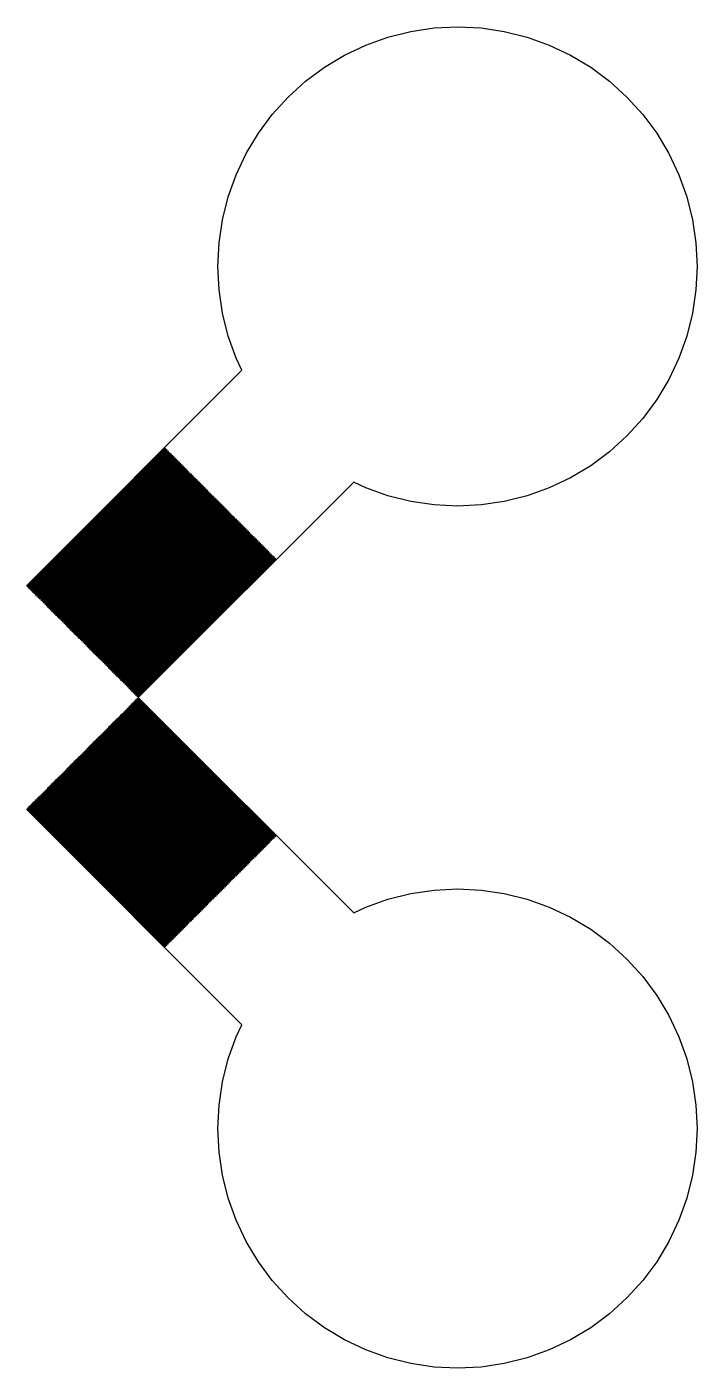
# Model space of a CAD drawing. Extents: x -16 to 132, y -40 to 113.
# Drawn here: x 101.24 to 108.39, y 20.45 to 34.77 of the extents above; entities that cross this region are included whole.
import ezdxf

# ---------------------------------------------------------------- set-up
doc = ezdxf.new("R2010")
doc.units = 0

msp = doc.modelspace()

# ---------------------------------------------------------------- linework, layer by layer
for p, q in [((104.858, 34.5709), (105.094, 34.6554)), ((105.094, 34.6554), (105.337, 34.7164)), ((105.337, 34.7164), (105.586, 34.7532)), ((105.586, 34.7532), (105.836, 34.7655)), ((105.836, 34.7655), (106.087, 34.7532)), ((106.087, 34.7532), (106.335, 34.7164)), ((106.335, 34.7164), (106.578, 34.6554)), ((106.578, 34.6554), (106.815, 34.5709)), ((104.631, 34.4637), (104.858, 34.5709)), ((106.815, 34.5709), (107.041, 34.4637)), ((104.416, 34.3347), (104.631, 34.4637)), ((107.041, 34.4637), (107.257, 34.3347)), ((104.214, 34.1852), (104.416, 34.3347)), ((107.257, 34.3347), (107.458, 34.1852)), ((104.028, 34.0167), (104.214, 34.1852)), ((107.458, 34.1852), (107.644, 34.0167)), ((103.86, 33.8308), (104.028, 34.0167)), ((107.644, 34.0167), (107.812, 33.8308)), ((103.711, 33.6293), (103.86, 33.8308)), ((107.812, 33.8308), (107.962, 33.6293)), ((103.582, 33.4141), (103.711, 33.6293)), ((107.962, 33.6293), (108.091, 33.4142)), ((103.474, 33.1873), (103.582, 33.4141)), ((108.091, 33.4142), (108.198, 33.1873)), ((103.39, 32.9511), (103.474, 33.1873)), ((108.198, 33.1873), (108.283, 32.9511)), ((103.329, 32.7078), (103.39, 32.9511)), ((108.283, 32.9511), (108.344, 32.7078)), ((103.292, 32.4596), (103.329, 32.7078)), ((108.344, 32.7078), (108.38, 32.4596)), ((103.28, 32.209), (103.292, 32.4596)), ((108.38, 32.4596), (108.393, 32.209)), ((103.292, 31.9584), (103.28, 32.209)), ((108.393, 32.209), (108.38, 31.9584)), ((103.329, 31.7103), (103.292, 31.9584)), ((108.38, 31.9584), (108.344, 31.7103)), ((103.39, 31.4669), (103.329, 31.7103)), ((108.344, 31.7103), (108.283, 31.4669)), ((103.474, 31.2307), (103.39, 31.4669)), ((108.283, 31.4669), (108.198, 31.2307)), ((103.535, 31.1014), (103.474, 31.2307)), ((108.198, 31.2307), (108.091, 31.0039)), ((101.237, 28.8033), (103.535, 31.1014)), ((108.091, 31.0039), (107.962, 30.7887)), ((107.962, 30.7887), (107.812, 30.5872)), ((107.812, 30.5872), (107.644, 30.4013)), ((107.644, 30.4013), (107.458, 30.2328)), ((102.718, 30.269), (101.245, 28.796)), ((101.252, 28.7888), (102.725, 30.2617)), ((102.732, 30.2545), (101.259, 28.7816)), ((101.266, 28.7744), (102.739, 30.2473)), ((102.746, 30.2401), (101.274, 28.7671)), ((101.281, 28.7599), (102.754, 30.2328)), ((102.761, 30.2256), (101.288, 28.7527)), ((101.295, 28.7454), (102.768, 30.2184)), ((102.775, 30.2111), (101.302, 28.7382)), ((101.31, 28.731), (102.783, 30.2039)), ((102.79, 30.1967), (101.317, 28.7237)), ((102.725, 30.2617), (102.718, 30.269)), ((102.739, 30.2473), (102.732, 30.2545)), ((102.754, 30.2328), (102.746, 30.2401)), ((102.768, 30.2184), (102.761, 30.2256)), ((102.783, 30.2039), (102.775, 30.2111)), ((102.797, 30.1894), (102.79, 30.1967)), ((107.458, 30.2328), (107.257, 30.0834)), ((101.324, 28.7165), (102.797, 30.1894)), ((102.804, 30.1822), (101.331, 28.7093)), ((101.339, 28.702), (102.812, 30.175)), ((102.819, 30.1677), (101.346, 28.6948)), ((101.353, 28.6876), (102.826, 30.1605)), ((102.833, 30.1533), (101.36, 28.6804)), ((101.368, 28.6731), (102.84, 30.146)), ((102.848, 30.1388), (101.375, 28.6659)), ((101.382, 28.6587), (102.855, 30.1316)), ((102.862, 30.1244), (101.389, 28.6514)), ((101.396, 28.6442), (102.869, 30.1171)), ((102.877, 30.1099), (101.404, 28.637)), ((101.411, 28.6297), (102.884, 30.1027)), ((102.891, 30.0954), (101.418, 28.6225)), ((101.425, 28.6153), (102.898, 30.0882)), ((102.906, 30.081), (101.433, 28.608)), ((101.44, 28.6008), (102.913, 30.0737)), ((102.92, 30.0665), (101.447, 28.5936)), ((101.454, 28.5863), (102.927, 30.0593)), ((102.812, 30.175), (102.804, 30.1822)), ((102.826, 30.1605), (102.819, 30.1677)), ((102.84, 30.146), (102.833, 30.1533)), ((102.855, 30.1316), (102.848, 30.1388)), ((102.869, 30.1171), (102.862, 30.1244)), ((102.884, 30.1027), (102.877, 30.1099)), ((102.898, 30.0882), (102.891, 30.0954)), ((102.913, 30.0737), (102.906, 30.081)), ((102.927, 30.0593), (102.92, 30.0665)), ((107.257, 30.0834), (107.041, 29.9544)), ((102.934, 30.052), (101.462, 28.5791)), ((101.469, 28.5719), (102.942, 30.0448)), ((102.949, 30.0376), (101.476, 28.5647)), ((101.483, 28.5574), (102.956, 30.0303)), ((102.963, 30.0231), (101.49, 28.5502)), ((101.498, 28.543), (102.971, 30.0159)), ((102.978, 30.0087), (101.505, 28.5357)), ((101.512, 28.5285), (102.985, 30.0014)), ((102.992, 29.9942), (101.519, 28.5213)), ((101.527, 28.514), (103, 29.987)), ((103.007, 29.9797), (101.534, 28.5068)), ((101.541, 28.4996), (103.014, 29.9725)), ((103.021, 29.9653), (101.548, 28.4923)), ((101.556, 28.4851), (103.028, 29.958)), ((103.036, 29.9508), (101.563, 28.4779)), ((101.57, 28.4707), (103.043, 29.9436)), ((103.05, 29.9364), (101.577, 28.4634)), ((101.584, 28.4562), (103.057, 29.9291)), ((103.065, 29.9219), (101.592, 28.4489)), ((101.599, 28.4417), (103.072, 29.9147)), ((102.942, 30.0448), (102.934, 30.052)), ((102.956, 30.0303), (102.949, 30.0376)), ((102.971, 30.0159), (102.963, 30.0231)), ((102.985, 30.0014), (102.978, 30.0087)), ((103, 29.987), (102.992, 29.9942)), ((103.014, 29.9725), (103.007, 29.9797)), ((103.028, 29.958), (103.021, 29.9653)), ((103.043, 29.9436), (103.036, 29.9508)), ((103.057, 29.9291), (103.05, 29.9364)), ((103.072, 29.9147), (103.065, 29.9219)), ((107.041, 29.9544), (106.815, 29.8471)), ((103.079, 29.9074), (101.606, 28.4345)), ((101.613, 28.4273), (103.086, 29.9002)), ((103.094, 29.893), (101.621, 28.42)), ((101.628, 28.4128), (103.101, 29.8857)), ((103.108, 29.8785), (101.635, 28.4056)), ((101.642, 28.3983), (103.115, 29.8713)), ((103.122, 29.864), (101.65, 28.3911)), ((101.657, 28.3839), (103.13, 29.8568)), ((103.137, 29.8496), (101.664, 28.3766)), ((101.671, 28.3694), (103.144, 29.8424)), ((103.151, 29.8351), (101.678, 28.3622)), ((101.686, 28.3549), (103.159, 29.8279)), ((103.166, 29.8206), (101.693, 28.3477)), ((101.7, 28.3405), (103.173, 29.8134)), ((103.18, 29.8062), (101.707, 28.3333)), ((101.715, 28.326), (103.188, 29.799)), ((103.195, 29.7917), (101.722, 28.3188)), ((101.729, 28.3116), (103.202, 29.7845)), ((103.209, 29.7773), (101.736, 28.3043)), ((101.744, 28.2971), (103.216, 29.7701)), ((104.729, 29.9083), (102.43, 27.6102)), ((103.086, 29.9002), (103.079, 29.9074)), ((103.101, 29.8857), (103.094, 29.893)), ((103.115, 29.8713), (103.108, 29.8785)), ((103.13, 29.8568), (103.122, 29.864)), ((103.144, 29.8424), (103.137, 29.8496)), ((103.159, 29.8279), (103.151, 29.8351)), ((103.173, 29.8134), (103.166, 29.8206)), ((103.188, 29.799), (103.18, 29.8062)), ((103.202, 29.7845), (103.195, 29.7917)), ((103.216, 29.7701), (103.209, 29.7773)), ((104.858, 29.8471), (104.729, 29.9083)), ((105.094, 29.7626), (104.858, 29.8471)), ((106.815, 29.8471), (106.578, 29.7626)), ((103.224, 29.7628), (101.751, 28.2899)), ((101.758, 28.2827), (103.231, 29.7556)), ((103.238, 29.7483), (101.765, 28.2754)), ((101.772, 28.2682), (103.245, 29.7411)), ((103.253, 29.7339), (101.78, 28.261)), ((101.787, 28.2537), (103.26, 29.7267)), ((103.267, 29.7194), (101.794, 28.2465)), ((101.801, 28.2393), (103.274, 29.7122)), ((103.282, 29.705), (101.809, 28.232)), ((101.816, 28.2248), (103.289, 29.6977)), ((103.296, 29.6905), (101.823, 28.2176)), ((101.83, 28.2103), (103.303, 29.6833)), ((103.31, 29.6761), (101.838, 28.2031)), ((101.845, 28.1959), (103.318, 29.6688)), ((103.325, 29.6616), (101.852, 28.1886)), ((101.859, 28.1814), (103.332, 29.6544)), ((103.339, 29.6471), (101.866, 28.1742)), ((101.874, 28.167), (103.347, 29.6399)), ((103.354, 29.6327), (101.881, 28.1597)), ((101.888, 28.1525), (103.361, 29.6254)), ((103.231, 29.7556), (103.224, 29.7628)), ((103.245, 29.7411), (103.238, 29.7483)), ((103.26, 29.7267), (103.253, 29.7339)), ((103.274, 29.7122), (103.267, 29.7194)), ((103.289, 29.6977), (103.282, 29.705)), ((103.303, 29.6833), (103.296, 29.6905)), ((103.318, 29.6688), (103.31, 29.6761)), ((103.332, 29.6544), (103.325, 29.6616)), ((103.347, 29.6399), (103.339, 29.6471)), ((103.361, 29.6254), (103.354, 29.6327)), ((105.337, 29.7016), (105.094, 29.7626)), ((105.586, 29.6648), (105.337, 29.7016)), ((105.836, 29.6525), (105.586, 29.6648)), ((106.087, 29.6648), (105.836, 29.6525)), ((106.335, 29.7017), (106.087, 29.6648)), ((106.578, 29.7626), (106.335, 29.7017)), ((103.368, 29.6182), (101.895, 28.1453)), ((101.903, 28.138), (103.376, 29.611)), ((103.383, 29.6037), (101.91, 28.1308)), ((101.917, 28.1236), (103.39, 29.5965)), ((103.397, 29.5893), (101.924, 28.1163)), ((101.932, 28.1091), (103.404, 29.5821)), ((103.412, 29.5748), (101.939, 28.1019)), ((101.946, 28.0947), (103.419, 29.5676)), ((103.426, 29.5603), (101.953, 28.0874)), ((101.96, 28.0802), (103.433, 29.5531)), ((103.441, 29.5459), (101.968, 28.073)), ((101.975, 28.0657), (103.448, 29.5387)), ((103.455, 29.5314), (101.982, 28.0585)), ((101.989, 28.0513), (103.462, 29.5242)), ((103.47, 29.517), (101.997, 28.044)), ((102.004, 28.0368), (103.477, 29.5098)), ((103.484, 29.5025), (102.011, 28.0296)), ((102.018, 28.0224), (103.491, 29.4953)), ((103.498, 29.488), (102.026, 28.0151)), ((102.033, 28.0079), (103.506, 29.4808)), ((103.376, 29.611), (103.368, 29.6182)), ((103.39, 29.5965), (103.383, 29.6037)), ((103.404, 29.5821), (103.397, 29.5893)), ((103.419, 29.5676), (103.412, 29.5748)), ((103.433, 29.5531), (103.426, 29.5603)), ((103.448, 29.5387), (103.441, 29.5459)), ((103.462, 29.5242), (103.455, 29.5314)), ((103.477, 29.5098), (103.47, 29.517)), ((103.491, 29.4953), (103.484, 29.5025)), ((103.506, 29.4808), (103.498, 29.488)), ((103.513, 29.4736), (102.04, 28.0007)), ((102.047, 27.9934), (103.52, 29.4664)), ((103.527, 29.4591), (102.054, 27.9862)), ((102.062, 27.979), (103.535, 29.4519)), ((103.542, 29.4447), (102.069, 27.9717)), ((102.076, 27.9645), (103.549, 29.4374)), ((103.556, 29.4302), (102.083, 27.9573)), ((102.091, 27.95), (103.564, 29.423)), ((103.571, 29.4157), (102.098, 27.9428)), ((102.105, 27.9356), (103.578, 29.4085)), ((103.585, 29.4013), (102.112, 27.9283)), ((102.12, 27.9211), (103.592, 29.394)), ((103.6, 29.3868), (102.127, 27.9139)), ((102.134, 27.9066), (103.607, 29.3796)), ((103.614, 29.3724), (102.141, 27.8994)), ((102.148, 27.8922), (103.621, 29.3651)), ((103.629, 29.3579), (102.156, 27.885)), ((102.163, 27.8777), (103.636, 29.3507)), ((103.643, 29.3434), (102.17, 27.8705)), ((103.52, 29.4664), (103.513, 29.4736)), ((103.535, 29.4519), (103.527, 29.4591)), ((103.549, 29.4374), (103.542, 29.4447)), ((103.564, 29.423), (103.556, 29.4302)), ((103.578, 29.4085), (103.571, 29.4157)), ((103.592, 29.394), (103.585, 29.4013)), ((103.607, 29.3796), (103.6, 29.3868)), ((103.621, 29.3651), (103.614, 29.3724)), ((103.636, 29.3507), (103.629, 29.3579)), ((103.65, 29.3362), (103.643, 29.3434)), ((102.177, 27.8633), (103.65, 29.3362)), ((103.658, 29.329), (102.185, 27.856)), ((102.192, 27.8488), (103.665, 29.3217)), ((103.672, 29.3145), (102.199, 27.8416)), ((102.206, 27.8343), (103.679, 29.3073)), ((103.686, 29.3), (102.214, 27.8271)), ((102.221, 27.8199), (103.694, 29.2928)), ((103.701, 29.2856), (102.228, 27.8127)), ((102.235, 27.8054), (103.708, 29.2784)), ((103.715, 29.2711), (102.242, 27.7982)), ((102.25, 27.791), (103.723, 29.2639)), ((103.73, 29.2567), (102.257, 27.7837)), ((102.264, 27.7765), (103.737, 29.2494)), ((103.744, 29.2422), (102.271, 27.7693)), ((102.279, 27.762), (103.752, 29.235)), ((103.759, 29.2277), (102.286, 27.7548)), ((102.293, 27.7476), (103.766, 29.2205)), ((103.773, 29.2133), (102.3, 27.7403)), ((102.308, 27.7331), (103.78, 29.206)), ((103.788, 29.1988), (102.315, 27.7259)), ((103.665, 29.3217), (103.658, 29.329)), ((103.679, 29.3073), (103.672, 29.3145)), ((103.694, 29.2928), (103.686, 29.3)), ((103.708, 29.2784), (103.701, 29.2856)), ((103.723, 29.2639), (103.715, 29.2711)), ((103.737, 29.2494), (103.73, 29.2567)), ((103.752, 29.235), (103.744, 29.2422)), ((103.766, 29.2205), (103.759, 29.2277)), ((103.78, 29.206), (103.773, 29.2133)), ((103.795, 29.1916), (103.788, 29.1988)), ((102.322, 27.7187), (103.795, 29.1916)), ((103.802, 29.1844), (102.329, 27.7114)), ((102.336, 27.7042), (103.809, 29.1771)), ((103.817, 29.1699), (102.344, 27.697)), ((102.351, 27.6897), (103.824, 29.1627)), ((103.831, 29.1554), (102.358, 27.6825)), ((102.365, 27.6753), (103.838, 29.1482)), ((103.846, 29.141), (102.373, 27.668)), ((102.38, 27.6608), (103.853, 29.1337)), ((103.86, 29.1265), (102.387, 27.6536)), ((102.394, 27.6463), (103.867, 29.1193)), ((103.874, 29.112), (102.402, 27.6391)), ((102.409, 27.6319), (103.882, 29.1048)), ((103.889, 29.0976), (102.416, 27.6247)), ((102.423, 27.6174), (103.896, 29.0903)), ((103.809, 29.1771), (103.802, 29.1844)), ((103.824, 29.1627), (103.817, 29.1699)), ((103.838, 29.1482), (103.831, 29.1554)), ((103.853, 29.1337), (103.846, 29.141)), ((103.867, 29.1193), (103.86, 29.1265)), ((103.882, 29.1048), (103.874, 29.112)), ((103.896, 29.0903), (103.889, 29.0976)), ((101.245, 28.796), (101.252, 28.7888)), ((101.259, 28.7816), (101.266, 28.7744)), ((101.274, 28.7671), (101.281, 28.7599)), ((101.288, 28.7527), (101.295, 28.7454)), ((101.302, 28.7382), (101.31, 28.731)), ((101.317, 28.7237), (101.324, 28.7165)), ((101.331, 28.7093), (101.339, 28.702)), ((101.346, 28.6948), (101.353, 28.6876)), ((101.36, 28.6804), (101.368, 28.6731)), ((101.375, 28.6659), (101.382, 28.6587)), ((101.389, 28.6514), (101.396, 28.6442)), ((101.404, 28.637), (101.411, 28.6297)), ((101.418, 28.6225), (101.425, 28.6153)), ((101.433, 28.608), (101.44, 28.6008)), ((101.447, 28.5936), (101.454, 28.5863)), ((101.462, 28.5791), (101.469, 28.5719)), ((101.476, 28.5647), (101.483, 28.5574)), ((101.49, 28.5502), (101.498, 28.543)), ((101.505, 28.5357), (101.512, 28.5285)), ((101.519, 28.5213), (101.527, 28.514)), ((101.534, 28.5068), (101.541, 28.4996)), ((101.548, 28.4923), (101.556, 28.4851)), ((101.563, 28.4779), (101.57, 28.4707)), ((101.577, 28.4634), (101.584, 28.4562)), ((101.592, 28.4489), (101.599, 28.4417)), ((101.606, 28.4345), (101.613, 28.4273)), ((101.621, 28.42), (101.628, 28.4128)), ((101.635, 28.4056), (101.642, 28.3983)), ((101.65, 28.3911), (101.657, 28.3839)), ((101.664, 28.3766), (101.671, 28.3694)), ((101.678, 28.3622), (101.686, 28.3549)), ((101.693, 28.3477), (101.7, 28.3405)), ((101.707, 28.3333), (101.715, 28.326)), ((101.722, 28.3188), (101.729, 28.3116)), ((101.736, 28.3043), (101.744, 28.2971)), ((101.751, 28.2899), (101.758, 28.2827)), ((101.765, 28.2754), (101.772, 28.2682)), ((101.78, 28.261), (101.787, 28.2537)), ((101.794, 28.2465), (101.801, 28.2393)), ((101.809, 28.232), (101.816, 28.2248)), ((101.823, 28.2176), (101.83, 28.2103)), ((101.838, 28.2031), (101.845, 28.1959)), ((101.852, 28.1886), (101.859, 28.1814)), ((101.866, 28.1742), (101.874, 28.167)), ((101.881, 28.1597), (101.888, 28.1525)), ((101.895, 28.1453), (101.903, 28.138)), ((101.91, 28.1308), (101.917, 28.1236)), ((101.924, 28.1163), (101.932, 28.1091)), ((101.939, 28.1019), (101.946, 28.0947)), ((101.953, 28.0874), (101.96, 28.0802)), ((101.968, 28.073), (101.975, 28.0657)), ((101.982, 28.0585), (101.989, 28.0513)), ((101.997, 28.044), (102.004, 28.0368)), ((102.011, 28.0296), (102.018, 28.0224)), ((102.026, 28.0151), (102.033, 28.0079)), ((102.04, 28.0007), (102.047, 27.9934)), ((102.054, 27.9862), (102.062, 27.979)), ((102.069, 27.9717), (102.076, 27.9645)), ((102.083, 27.9573), (102.091, 27.95)), ((102.098, 27.9428), (102.105, 27.9356)), ((102.112, 27.9283), (102.12, 27.9211)), ((102.127, 27.9139), (102.134, 27.9066)), ((102.141, 27.8994), (102.148, 27.8922)), ((102.156, 27.885), (102.163, 27.8777)), ((102.17, 27.8705), (102.177, 27.8633)), ((102.185, 27.856), (102.192, 27.8488)), ((102.199, 27.8416), (102.206, 27.8343)), ((102.214, 27.8271), (102.221, 27.8199)), ((102.228, 27.8127), (102.235, 27.8054)), ((102.242, 27.7982), (102.25, 27.791)), ((102.257, 27.7837), (102.264, 27.7765)), ((102.271, 27.7693), (102.279, 27.762)), ((102.286, 27.7548), (102.293, 27.7476)), ((102.3, 27.7403), (102.308, 27.7331)), ((102.315, 27.7259), (102.322, 27.7187)), ((102.329, 27.7114), (102.336, 27.7042)), ((102.344, 27.697), (102.351, 27.6897)), ((102.358, 27.6825), (102.365, 27.6753)), ((102.373, 27.668), (102.38, 27.6608)), ((102.387, 27.6536), (102.394, 27.6463)), ((102.402, 27.6391), (102.409, 27.6319)), ((102.416, 27.6247), (102.423, 27.6174)), ((102.308, 27.4873), (102.3, 27.48)), ((102.3, 27.48), (103.773, 26.0071)), ((103.78, 26.0143), (102.308, 27.4873)), ((102.322, 27.5017), (102.315, 27.4945)), ((102.315, 27.4945), (103.788, 26.0216)), ((103.795, 26.0288), (102.322, 27.5017)), ((102.336, 27.5162), (102.329, 27.509)), ((102.329, 27.509), (103.802, 26.036)), ((103.809, 26.0432), (102.336, 27.5162)), ((102.351, 27.5306), (102.344, 27.5234)), ((102.344, 27.5234), (103.817, 26.0505)), ((103.824, 26.0577), (102.351, 27.5306)), ((102.365, 27.5451), (102.358, 27.5379)), ((102.358, 27.5379), (103.831, 26.0649)), ((103.838, 26.0722), (102.365, 27.5451)), ((102.38, 27.5596), (102.373, 27.5523)), ((102.373, 27.5523), (103.846, 26.0794)), ((103.853, 26.0866), (102.38, 27.5596)), ((102.394, 27.574), (102.387, 27.5668)), ((102.387, 27.5668), (103.86, 26.0939)), ((103.867, 26.1011), (102.394, 27.574)), ((102.409, 27.5885), (102.402, 27.5813)), ((102.402, 27.5813), (103.874, 26.1083)), ((103.882, 26.1156), (102.409, 27.5885)), ((102.423, 27.603), (102.416, 27.5957)), ((102.416, 27.5957), (103.889, 26.1228)), ((103.896, 26.13), (102.423, 27.603)), ((102.43, 27.6102), (104.729, 25.3121)), ((102.163, 27.3426), (102.156, 27.3354)), ((102.156, 27.3354), (103.629, 25.8625)), ((103.636, 25.8697), (102.163, 27.3426)), ((102.177, 27.3571), (102.17, 27.3499)), ((102.17, 27.3499), (103.643, 25.8769)), ((103.65, 25.8842), (102.177, 27.3571)), ((102.192, 27.3716), (102.185, 27.3643)), ((102.185, 27.3643), (103.658, 25.8914)), ((103.665, 25.8986), (102.192, 27.3716)), ((102.206, 27.386), (102.199, 27.3788)), ((102.199, 27.3788), (103.672, 25.9059)), ((103.679, 25.9131), (102.206, 27.386)), ((102.221, 27.4005), (102.214, 27.3932)), ((102.214, 27.3932), (103.686, 25.9203)), ((103.694, 25.9276), (102.221, 27.4005)), ((102.235, 27.4149), (102.228, 27.4077)), ((102.228, 27.4077), (103.701, 25.9348)), ((103.708, 25.942), (102.235, 27.4149)), ((102.25, 27.4294), (102.242, 27.4222)), ((102.242, 27.4222), (103.715, 25.9492)), ((103.723, 25.9565), (102.25, 27.4294)), ((102.264, 27.4439), (102.257, 27.4366)), ((102.257, 27.4366), (103.73, 25.9637)), ((103.737, 25.9709), (102.264, 27.4439)), ((102.279, 27.4583), (102.271, 27.4511)), ((102.271, 27.4511), (103.744, 25.9782)), ((103.752, 25.9854), (102.279, 27.4583)), ((102.293, 27.4728), (102.286, 27.4656)), ((102.286, 27.4656), (103.759, 25.9926)), ((103.766, 25.9999), (102.293, 27.4728)), ((102.018, 27.198), (102.011, 27.1908)), ((102.011, 27.1908), (103.484, 25.7179)), ((103.491, 25.7251), (102.018, 27.198)), ((102.033, 27.2125), (102.026, 27.2053)), ((102.026, 27.2053), (103.498, 25.7323)), ((103.506, 25.7395), (102.033, 27.2125)), ((102.047, 27.2269), (102.04, 27.2197)), ((102.04, 27.2197), (103.513, 25.7468)), ((103.52, 25.754), (102.047, 27.2269)), ((102.062, 27.2414), (102.054, 27.2342)), ((102.054, 27.2342), (103.527, 25.7612)), ((103.535, 25.7685), (102.062, 27.2414)), ((102.076, 27.2559), (102.069, 27.2486)), ((102.069, 27.2486), (103.542, 25.7757)), ((103.549, 25.7829), (102.076, 27.2559)), ((102.091, 27.2703), (102.083, 27.2631)), ((102.083, 27.2631), (103.556, 25.7902)), ((103.564, 25.7974), (102.091, 27.2703)), ((102.105, 27.2848), (102.098, 27.2776)), ((102.098, 27.2776), (103.571, 25.8046)), ((103.578, 25.8119), (102.105, 27.2848)), ((102.12, 27.2993), (102.112, 27.292)), ((102.112, 27.292), (103.585, 25.8191)), ((103.592, 25.8263), (102.12, 27.2993)), ((102.134, 27.3137), (102.127, 27.3065)), ((102.127, 27.3065), (103.6, 25.8336)), ((103.607, 25.8408), (102.134, 27.3137)), ((102.148, 27.3282), (102.141, 27.321)), ((102.141, 27.321), (103.614, 25.848)), ((103.621, 25.8553), (102.148, 27.3282)), ((101.874, 27.0534), (101.866, 27.0462)), ((103.347, 25.5805), (101.874, 27.0534)), ((101.888, 27.0679), (101.881, 27.0606)), ((101.881, 27.0606), (103.354, 25.5877)), ((103.361, 25.5949), (101.888, 27.0679)), ((101.903, 27.0823), (101.895, 27.0751)), ((101.895, 27.0751), (103.368, 25.6022)), ((103.376, 25.6094), (101.903, 27.0823)), ((101.917, 27.0968), (101.91, 27.0896)), ((101.91, 27.0896), (103.383, 25.6166)), ((103.39, 25.6239), (101.917, 27.0968)), ((101.932, 27.1113), (101.924, 27.104)), ((101.924, 27.104), (103.397, 25.6311)), ((103.404, 25.6383), (101.932, 27.1113)), ((101.946, 27.1257), (101.939, 27.1185)), ((101.939, 27.1185), (103.412, 25.6456)), ((103.419, 25.6528), (101.946, 27.1257)), ((101.96, 27.1402), (101.953, 27.1329)), ((101.953, 27.1329), (103.426, 25.66)), ((103.433, 25.6672), (101.96, 27.1402)), ((101.975, 27.1546), (101.968, 27.1474)), ((101.968, 27.1474), (103.441, 25.6745)), ((103.448, 25.6817), (101.975, 27.1546)), ((101.989, 27.1691), (101.982, 27.1619)), ((101.982, 27.1619), (103.455, 25.6889)), ((103.462, 25.6962), (101.989, 27.1691)), ((102.004, 27.1836), (101.997, 27.1763)), ((101.997, 27.1763), (103.47, 25.7034)), ((103.477, 25.7106), (102.004, 27.1836)), ((101.729, 26.9088), (101.722, 26.9016)), ((103.202, 25.4359), (101.729, 26.9088)), ((101.744, 26.9233), (101.736, 26.916)), ((101.736, 26.916), (103.209, 25.4431)), ((103.216, 25.4503), (101.744, 26.9233)), ((101.758, 26.9377), (101.751, 26.9305)), ((101.751, 26.9305), (103.224, 25.4576)), ((103.231, 25.4648), (101.758, 26.9377)), ((101.772, 26.9522), (101.765, 26.945)), ((101.765, 26.945), (103.238, 25.472)), ((103.245, 25.4792), (101.772, 26.9522)), ((101.787, 26.9666), (101.78, 26.9594)), ((101.78, 26.9594), (103.253, 25.4865)), ((103.26, 25.4937), (101.787, 26.9666)), ((101.801, 26.9811), (101.794, 26.9739)), ((101.794, 26.9739), (103.267, 25.5009)), ((103.274, 25.5082), (101.801, 26.9811)), ((101.816, 26.9956), (101.809, 26.9883)), ((101.809, 26.9883), (103.282, 25.5154)), ((103.289, 25.5226), (101.816, 26.9956)), ((101.83, 27.01), (101.823, 27.0028)), ((101.823, 27.0028), (103.296, 25.5299)), ((103.303, 25.5371), (101.83, 27.01)), ((101.845, 27.0245), (101.838, 27.0173)), ((101.838, 27.0173), (103.31, 25.5443)), ((103.318, 25.5516), (101.845, 27.0245)), ((101.859, 27.0389), (101.852, 27.0317)), ((101.852, 27.0317), (103.325, 25.5588)), ((103.332, 25.566), (101.859, 27.0389)), ((101.866, 27.0462), (103.339, 25.5732)), ((101.584, 26.7642), (101.577, 26.757)), ((103.057, 25.2913), (101.584, 26.7642)), ((101.599, 26.7786), (101.592, 26.7714)), ((101.592, 26.7714), (103.065, 25.2985)), ((103.072, 25.3057), (101.599, 26.7786)), ((101.613, 26.7931), (101.606, 26.7859)), ((101.606, 26.7859), (103.079, 25.3129)), ((103.086, 25.3202), (101.613, 26.7931)), ((101.628, 26.8076), (101.621, 26.8003)), ((101.621, 26.8003), (103.094, 25.3274)), ((103.101, 25.3346), (101.628, 26.8076)), ((101.642, 26.822), (101.635, 26.8148)), ((101.635, 26.8148), (103.108, 25.3419)), ((103.115, 25.3491), (101.642, 26.822)), ((101.657, 26.8365), (101.65, 26.8293)), ((101.65, 26.8293), (103.122, 25.3563)), ((103.13, 25.3636), (101.657, 26.8365)), ((101.671, 26.851), (101.664, 26.8437)), ((101.664, 26.8437), (103.137, 25.3708)), ((103.144, 25.378), (101.671, 26.851)), ((101.686, 26.8654), (101.678, 26.8582)), ((101.678, 26.8582), (103.151, 25.3853)), ((103.159, 25.3925), (101.686, 26.8654)), ((101.7, 26.8799), (101.693, 26.8726)), ((101.693, 26.8726), (103.166, 25.3997)), ((103.173, 25.4069), (101.7, 26.8799)), ((101.715, 26.8943), (101.707, 26.8871)), ((101.707, 26.8871), (103.18, 25.4142)), ((103.188, 25.4214), (101.715, 26.8943)), ((101.722, 26.9016), (103.195, 25.4286)), ((101.44, 26.6196), (101.433, 26.6123)), ((102.913, 25.1466), (101.44, 26.6196)), ((101.454, 26.634), (101.447, 26.6268)), ((101.447, 26.6268), (102.92, 25.1539)), ((102.927, 25.1611), (101.454, 26.634)), ((101.469, 26.6485), (101.462, 26.6413)), ((101.462, 26.6413), (102.934, 25.1683)), ((102.942, 25.1756), (101.469, 26.6485)), ((101.483, 26.663), (101.476, 26.6557)), ((101.476, 26.6557), (102.949, 25.1828)), ((102.956, 25.19), (101.483, 26.663)), ((101.498, 26.6774), (101.49, 26.6702)), ((101.49, 26.6702), (102.963, 25.1973)), ((102.971, 25.2045), (101.498, 26.6774)), ((101.512, 26.6919), (101.505, 26.6846)), ((101.505, 26.6846), (102.978, 25.2117)), ((102.985, 25.2189), (101.512, 26.6919)), ((101.527, 26.7063), (101.519, 26.6991)), ((101.519, 26.6991), (102.992, 25.2262)), ((103, 25.2334), (101.527, 26.7063)), ((101.541, 26.7208), (101.534, 26.7136)), ((101.534, 26.7136), (103.007, 25.2406)), ((103.014, 25.2479), (101.541, 26.7208)), ((101.556, 26.7352), (101.548, 26.728)), ((101.548, 26.728), (103.021, 25.2551)), ((103.028, 25.2623), (101.556, 26.7352)), ((101.57, 26.7497), (101.563, 26.7425)), ((101.563, 26.7425), (103.036, 25.2695)), ((103.043, 25.2768), (101.57, 26.7497)), ((101.577, 26.757), (103.05, 25.284)), ((101.295, 26.4749), (101.288, 26.4677)), ((102.768, 25.002), (101.295, 26.4749)), ((101.31, 26.4894), (101.302, 26.4822)), ((101.302, 26.4822), (102.775, 25.0092)), ((102.783, 25.0165), (101.31, 26.4894)), ((101.324, 26.5039), (101.317, 26.4966)), ((101.317, 26.4966), (102.79, 25.0237)), ((102.797, 25.0309), (101.324, 26.5039)), ((101.339, 26.5183), (101.331, 26.5111)), ((101.331, 26.5111), (102.804, 25.0382)), ((102.812, 25.0454), (101.339, 26.5183)), ((101.353, 26.5328), (101.346, 26.5256)), ((101.346, 26.5256), (102.819, 25.0526)), ((102.826, 25.0599), (101.353, 26.5328)), ((101.368, 26.5473), (101.36, 26.54)), ((101.36, 26.54), (102.833, 25.0671)), ((102.84, 25.0743), (101.368, 26.5473)), ((101.382, 26.5617), (101.375, 26.5545)), ((101.375, 26.5545), (102.848, 25.0815)), ((102.855, 25.0888), (101.382, 26.5617)), ((101.396, 26.5762), (101.389, 26.5689)), ((101.389, 26.5689), (102.862, 25.096)), ((102.869, 25.1033), (101.396, 26.5762)), ((101.411, 26.5906), (101.404, 26.5834)), ((101.404, 26.5834), (102.877, 25.1105)), ((102.884, 25.1177), (101.411, 26.5906)), ((101.425, 26.6051), (101.418, 26.5979)), ((101.418, 26.5979), (102.891, 25.1249)), ((102.898, 25.1322), (101.425, 26.6051)), ((101.433, 26.6123), (102.906, 25.1394)), ((103.535, 24.119), (101.237, 26.4171)), ((101.252, 26.4315), (101.245, 26.4243)), ((101.245, 26.4243), (102.718, 24.9514)), ((102.725, 24.9586), (101.252, 26.4315)), ((101.266, 26.446), (101.259, 26.4388)), ((101.259, 26.4388), (102.732, 24.9659)), ((102.739, 24.9731), (101.266, 26.446)), ((101.281, 26.4605), (101.274, 26.4532)), ((101.274, 26.4532), (102.746, 24.9803)), ((102.754, 24.9875), (101.281, 26.4605)), ((101.288, 26.4677), (102.761, 24.9948)), ((103.817, 26.0505), (103.824, 26.0577)), ((103.831, 26.0649), (103.838, 26.0722)), ((103.846, 26.0794), (103.853, 26.0866)), ((103.86, 26.0939), (103.867, 26.1011)), ((103.874, 26.1083), (103.882, 26.1156)), ((103.889, 26.1228), (103.896, 26.13)), ((103.672, 25.9059), (103.679, 25.9131)), ((103.686, 25.9203), (103.694, 25.9276)), ((103.701, 25.9348), (103.708, 25.942)), ((103.715, 25.9492), (103.723, 25.9565)), ((103.73, 25.9637), (103.737, 25.9709)), ((103.744, 25.9782), (103.752, 25.9854)), ((103.759, 25.9926), (103.766, 25.9999)), ((103.773, 26.0071), (103.78, 26.0143)), ((103.788, 26.0216), (103.795, 26.0288)), ((103.802, 26.036), (103.809, 26.0432)), ((103.527, 25.7612), (103.535, 25.7685)), ((103.542, 25.7757), (103.549, 25.7829)), ((103.556, 25.7902), (103.564, 25.7974)), ((103.571, 25.8046), (103.578, 25.8119)), ((103.585, 25.8191), (103.592, 25.8263)), ((103.6, 25.8336), (103.607, 25.8408)), ((103.614, 25.848), (103.621, 25.8553)), ((103.629, 25.8625), (103.636, 25.8697)), ((103.643, 25.8769), (103.65, 25.8842)), ((103.658, 25.8914), (103.665, 25.8986)), ((103.383, 25.6166), (103.39, 25.6239)), ((103.397, 25.6311), (103.404, 25.6383)), ((103.412, 25.6456), (103.419, 25.6528)), ((103.426, 25.66), (103.433, 25.6672)), ((103.441, 25.6745), (103.448, 25.6817)), ((103.455, 25.6889), (103.462, 25.6962)), ((103.47, 25.7034), (103.477, 25.7106)), ((103.484, 25.7179), (103.491, 25.7251)), ((103.498, 25.7323), (103.506, 25.7395)), ((103.513, 25.7468), (103.52, 25.754)), ((103.238, 25.472), (103.245, 25.4792)), ((103.253, 25.4865), (103.26, 25.4937)), ((103.267, 25.5009), (103.274, 25.5082)), ((103.282, 25.5154), (103.289, 25.5226)), ((103.296, 25.5299), (103.303, 25.5371)), ((103.31, 25.5443), (103.318, 25.5516)), ((103.325, 25.5588), (103.332, 25.566)), ((103.339, 25.5732), (103.347, 25.5805)), ((103.354, 25.5877), (103.361, 25.5949)), ((103.368, 25.6022), (103.376, 25.6094)), ((105.094, 25.4578), (105.337, 25.5187)), ((105.337, 25.5187), (105.586, 25.5555)), ((105.586, 25.5555), (105.836, 25.5678)), ((105.836, 25.5678), (106.087, 25.5556)), ((106.087, 25.5556), (106.335, 25.5187)), ((106.335, 25.5187), (106.578, 25.4578)), ((103.094, 25.3274), (103.101, 25.3346)), ((103.108, 25.3419), (103.115, 25.3491)), ((103.122, 25.3563), (103.13, 25.3636)), ((103.137, 25.3708), (103.144, 25.378)), ((103.151, 25.3853), (103.159, 25.3925)), ((103.166, 25.3997), (103.173, 25.4069)), ((103.18, 25.4142), (103.188, 25.4214)), ((103.195, 25.4286), (103.202, 25.4359)), ((103.209, 25.4431), (103.216, 25.4503)), ((103.224, 25.4576), (103.231, 25.4648)), ((104.729, 25.3121), (104.858, 25.3732)), ((104.858, 25.3732), (105.094, 25.4578)), ((106.578, 25.4578), (106.815, 25.3732)), ((106.815, 25.3732), (107.041, 25.266)), ((102.949, 25.1828), (102.956, 25.19)), ((102.963, 25.1973), (102.971, 25.2045)), ((102.978, 25.2117), (102.985, 25.2189)), ((102.992, 25.2262), (103, 25.2334)), ((103.007, 25.2406), (103.014, 25.2479)), ((103.021, 25.2551), (103.028, 25.2623)), ((103.036, 25.2695), (103.043, 25.2768)), ((103.05, 25.284), (103.057, 25.2913)), ((103.065, 25.2985), (103.072, 25.3057)), ((103.079, 25.3129), (103.086, 25.3202)), ((107.041, 25.266), (107.257, 25.137)), ((102.804, 25.0382), (102.812, 25.0454)), ((102.819, 25.0526), (102.826, 25.0599)), ((102.833, 25.0671), (102.84, 25.0743)), ((102.848, 25.0815), (102.855, 25.0888)), ((102.862, 25.096), (102.869, 25.1033)), ((102.877, 25.1105), (102.884, 25.1177)), ((102.891, 25.1249), (102.898, 25.1322)), ((102.906, 25.1394), (102.913, 25.1466)), ((102.92, 25.1539), (102.927, 25.1611)), ((102.934, 25.1683), (102.942, 25.1756)), ((107.257, 25.137), (107.458, 24.9876)), ((102.718, 24.9514), (102.725, 24.9586)), ((102.732, 24.9659), (102.739, 24.9731)), ((102.746, 24.9803), (102.754, 24.9875)), ((102.761, 24.9948), (102.768, 25.002)), ((102.775, 25.0092), (102.783, 25.0165)), ((102.79, 25.0237), (102.797, 25.0309)), ((107.458, 24.9876), (107.644, 24.8191)), ((107.644, 24.8191), (107.812, 24.6332)), ((107.812, 24.6332), (107.962, 24.4317)), ((107.962, 24.4317), (108.091, 24.2165)), ((108.091, 24.2165), (108.198, 23.9897)), ((103.474, 23.9897), (103.535, 24.119)), ((103.39, 23.7535), (103.474, 23.9897)), ((108.198, 23.9897), (108.283, 23.7535)), ((103.329, 23.5101), (103.39, 23.7535)), ((108.283, 23.7535), (108.344, 23.5101)), ((103.292, 23.262), (103.329, 23.5101)), ((108.344, 23.5101), (108.38, 23.2619)), ((103.28, 23.0114), (103.292, 23.262)), ((108.38, 23.2619), (108.393, 23.0114)), ((103.292, 22.7608), (103.28, 23.0114)), ((108.393, 23.0114), (108.38, 22.7608)), ((103.329, 22.5126), (103.292, 22.7608)), ((108.38, 22.7608), (108.344, 22.5126)), ((103.39, 22.2693), (103.329, 22.5126)), ((108.344, 22.5126), (108.283, 22.2692)), ((103.474, 22.033), (103.39, 22.2693)), ((108.283, 22.2692), (108.198, 22.033)), ((103.582, 21.8062), (103.474, 22.033)), ((108.198, 22.033), (108.091, 21.8062)), ((103.711, 21.591), (103.582, 21.8062)), ((108.091, 21.8062), (107.962, 21.591)), ((103.86, 21.3895), (103.711, 21.591)), ((107.962, 21.591), (107.812, 21.3895)), ((104.028, 21.2036), (103.86, 21.3895)), ((107.812, 21.3895), (107.644, 21.2036)), ((104.214, 21.0351), (104.028, 21.2036)), ((107.644, 21.2036), (107.458, 21.0351)), ((104.416, 20.8857), (104.214, 21.0351)), ((107.458, 21.0351), (107.257, 20.8857)), ((104.631, 20.7567), (104.416, 20.8857)), ((104.858, 20.6495), (104.631, 20.7567)), ((107.041, 20.7567), (106.815, 20.6495)), ((107.257, 20.8857), (107.041, 20.7567)), ((105.094, 20.5649), (104.858, 20.6495)), ((106.815, 20.6495), (106.578, 20.5649)), ((105.337, 20.504), (105.094, 20.5649)), ((105.586, 20.4672), (105.337, 20.504)), ((105.836, 20.4549), (105.586, 20.4672)), ((106.087, 20.4672), (105.836, 20.4549)), ((106.335, 20.504), (106.087, 20.4672)), ((106.578, 20.5649), (106.335, 20.504))]:
    msp.add_line(p, q)

doc.saveas('drawing.dxf')
